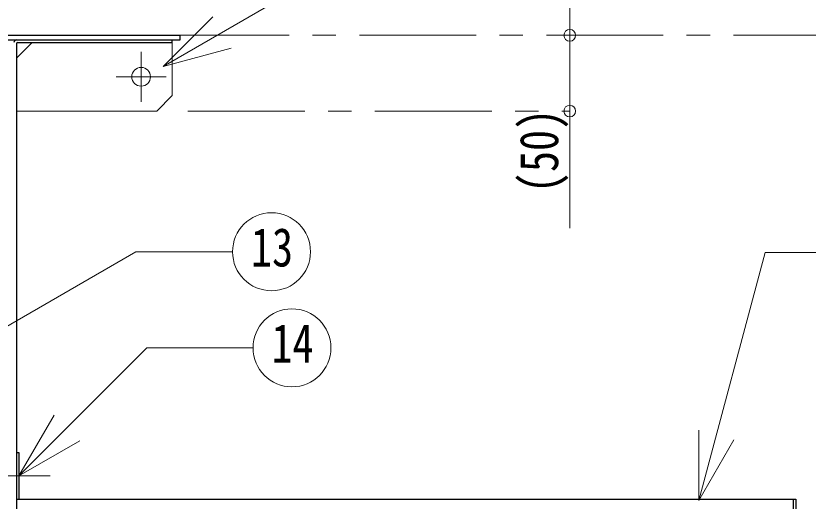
# Model space of a CAD drawing. Units: millimetres at full size, sheet at 1:15; details may follow other scales. Extents: x -3171 to 2904, y -2098 to 2117.
# Drawn here: x -721 to -212, y -659 to -348 of the extents above; entities that cross this region are included whole.
import ezdxf
from ezdxf.enums import TextEntityAlignment as Align

# ---------------------------------------------------------------- set-up
doc = ezdxf.new("R2010")
doc.units = ezdxf.units.MM
doc.header["$LTSCALE"] = 15
doc.header["$PDMODE"] = 32
doc.header["$PDSIZE"] = 7.5
doc.linetypes.add('CHAIN1', pattern=[8, 5, -1, 1, -1])
doc.layers.add('0-0_ﾚｲﾔ1', color=4, linetype='Continuous', lineweight=9)
doc.styles.add('ＭＳ ゴシック', font='')
doc.styles.get('ＭＳ ゴシック').set_extended_font_data('MS Gothic')

msp = doc.modelspace()

# ---------------------------------------------------------------- linework, layer by layer
at = {"layer": '0-0_ﾚｲﾔ1', "color": 7, "lineweight": 18}
for p, q in [((-626.17, -380.38), (-408.64, -254.78)), ((-626.17, -380.38), (-594.35, -348.56)), ((-720.38, -375.05), (-710.38, -365.05)), ((-620.38, -365.05), (-620.38, -399.05)), ((-626.17, -380.38), (-582.71, -368.73)), ((-620.38, -399.05), (-630.38, -409.05)), ((-630.38, -409.05), (-720.38, -409.05)), ((-856.27, -621.87), (-643.86, -499.23)), ((-581.73, -499.23), (-643.86, -499.23)), ((-282.51, -658.69), (-239.9, -499.67)), ((-170.65, -499.67), (-239.9, -499.67)), ((-718.78, -642.95), (-636.67, -560.84)), ((-568.61, -560.84), (-636.67, -560.84)), ((-718.78, -642.95), (-696.28, -603.98)), ((-282.51, -658.69), (-282.51, -613.69)), ((-282.51, -658.69), (-260.01, -619.72)), ((-718.78, -642.95), (-679.81, -620.45))]:
    msp.add_line(p, q, dxfattribs=at)
at = {"layer": '0-0_ﾚｲﾔ1'}
msp.add_line((-365.38, -285.45), (-365.38, -484.05), dxfattribs=at)
at = {"layer": '0-0_ﾚｲﾔ1', "color": 5, "lineweight": 25}
for p, q in [((-772.38, -360.45), (-615.38, -360.45)), ((-615.38, -363.45), (-615.38, -360.45)), ((-770.88, -363.45), (-615.38, -363.45)), ((-720.38, -365.85), (-720.38, -694.95)), ((-719.58, -365.05), (-620.38, -365.05)), ((-620.38, -365.05), (-620.38, -363.45)), ((-720.38, -657.95), (-220.38, -657.95)), ((-221.98, -657.95), (-221.98, -697.45)), ((-220.38, -657.95), (-220.38, -697.45))]:
    msp.add_line(p, q, dxfattribs=at)
at = {"layer": '0-0_ﾚｲﾔ1', "linetype": 'CHAIN1'}
for p, q in [((-620.38, -360.45), (494.62, -360.45)), ((-640.38, -403.05), (-640.38, -371.05)), ((-624.38, -387.05), (-656.38, -387.05)), ((-610.38, -409.05), (-365.38, -409.05)), ((-741.98, -642.95), (-698.78, -642.95))]:
    msp.add_line(p, q, dxfattribs=at)
at = {"layer": '0-0_ﾚｲﾔ1', "color": 5, "lineweight": 25}
msp.add_lwpolyline([(-720.38, -627.95), (-718.78, -627.95), (-718.78, -657.95)], dxfattribs=at)
at = {"layer": '0-0_ﾚｲﾔ1', "color": 7, "lineweight": 18}
for centre, radius in [((-640.38, -387.05), 6), ((-556.73, -499.23), 25), ((-543.61, -560.84), 25)]:
    msp.add_circle(centre, radius, dxfattribs=at)
at = {"layer": '0-0_ﾚｲﾔ1', "color": 5, "lineweight": 25}
for centre, radius in [((-720.38, -365.05), 1.6), ((-719.58, -365.85), 0.8)]:
    msp.add_arc(centre, radius, 90, 180, dxfattribs=at)
at = {"layer": '0-0_ﾚｲﾔ1', "color": 1}
for p in [(-365.38, -360.45), (-365.38, -409.05)]:
    msp.add_point(p, dxfattribs=at)

# ---------------------------------------------------------------- texts
at = {"layer": '0-0_ﾚｲﾔ1', "color": 7, "style": 'ＭＳ ゴシック', "width": 0.8}
msp.add_text('(50)', height=24.74, rotation=90, dxfattribs=at).set_placement((-365.38, -461.55), align=Align.BOTTOM_LEFT)
for s, p in [('13', (-569.85, -516.11)), ('14', (-556.74, -577.71))]:
    msp.add_text(s, height=24.74, dxfattribs=at).set_placement(p, align=Align.BOTTOM_LEFT)

doc.saveas('drawing.dxf')
